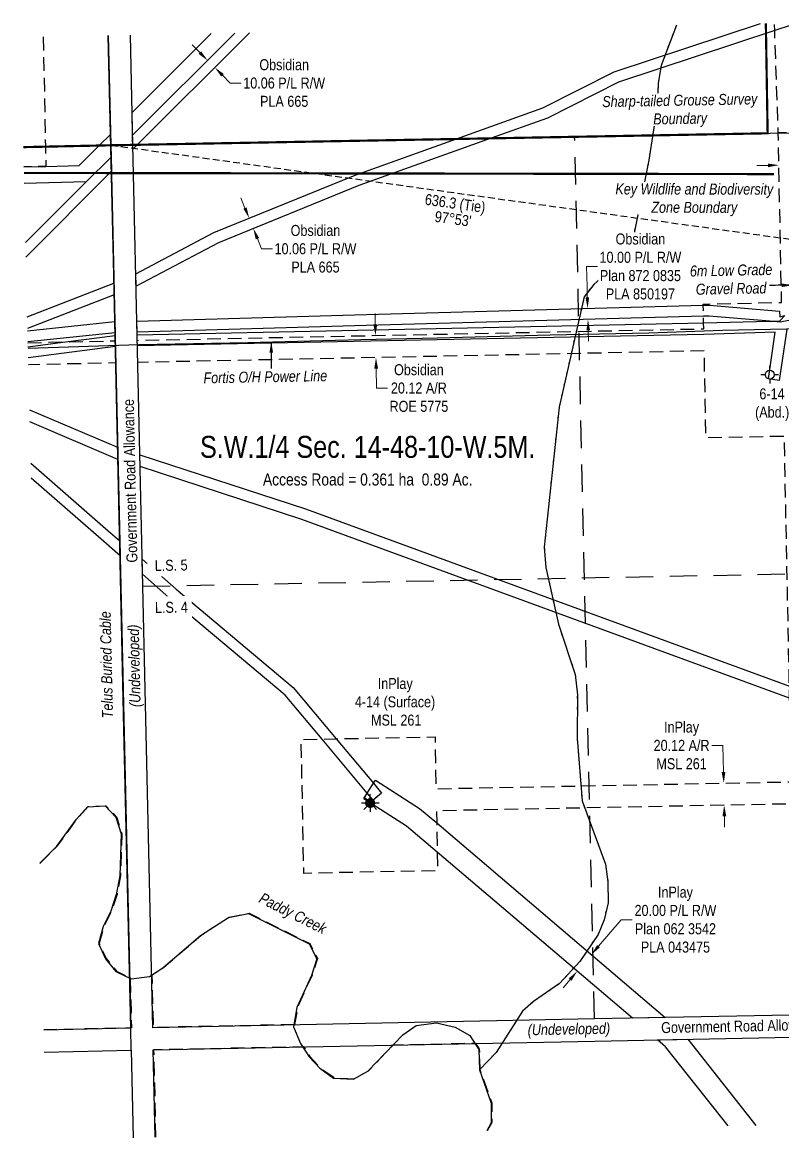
# Model space of a CAD drawing. Extents: x 608955 to 611324, y 5888364 to 5890586.
# Drawn here: x 609151 to 609844, y 5888364 to 5889379 of the extents above; entities that cross this region are included whole.
import ezdxf
from ezdxf.enums import TextEntityAlignment as Align

# ---------------------------------------------------------------- set-up
doc = ezdxf.new("R2010")
doc.units = 0
doc.header["$LTSCALE"] = 5
doc.header["$PDSIZE"] = 0.5
for name, pattern in [('DASHDOT2', [12.7, 6.35, -3.175, 0, -3.175]), ('foc-ACCESSROAD', [3.75, 2.5, -1.25]), ('foc-LSD', [8, 5, -3]), ('foc-QUARTERLINE', [33, 25, -3, 2, -3]), ('foc-TIELINE', [1.875, 1.25, -0.625]), ('foc-WHEELTRACKS', [2, 0.4, -1.6])]:
    doc.linetypes.add(name, pattern=pattern)
doc.layers.get('Defpoints').update_dxf_attribs({"color": 9})
for name, color, linetype in [('AS-POWER', 104, 'foc-POWER'), ('AS-TELEPHONE', 224, 'foc-TEL'), ('AS-WILDLIFE', 131, 'DASHDOT2'), ('C-RW', 13, 'Continuous'), ('C-SYMBOL', 7, 'Continuous'), ('C-WS', 13, 'foc-ACCESSROAD'), ('C-WS-S', 8, 'Continuous'), ('F-RW', 190, 'Continuous'), ('F-WS', 190, 'foc-ACCESSROAD'), ('F-WS-S', 8, 'Continuous'), ('L-AREAREQUIRED', 7, 'Continuous'), ('L-QSEC', 8, 'foc-QUARTERLINE'), ('L-ROAD-T', 7, 'Continuous'), ('L-SEC', 7, 'Continuous'), ('L-SECTION-LSD', 7, 'foc-LSD'), ('L-TIE', 7, 'foc-TIELINE'), ('T-CREEK', 160, 'Continuous'), ('T-WATER-P3', 160, 'foc-WHEELTRACKS'), ('T-WATER-T', 170, 'Continuous')]:
    doc.layers.add(name, color=color, linetype=linetype)
for name, color, linetype, lineweight in [('C-AR-T', 13, 'Continuous', 9), ('C-RW-T', 13, 'Continuous', 9), ('C-WS-T', 13, 'Continuous', 9), ('T-TEXT', 48, 'Continuous', 18)]:
    doc.layers.add(name, color=color, linetype=linetype, lineweight=lineweight)
doc.styles.add('100L', font='ARIALN.TTF', dxfattribs={"height": 11})
doc.styles.add('175L', font='ARIALN.TTF', dxfattribs={"height": 20})
doc.styles.add('240', font='ARIALN.TTF', dxfattribs={"height": 30})
doc.styles.add('80CG', font='ARIALN.TTF', dxfattribs={"height": 10})
doc.styles.add('80L', font='ARIALN.TTF', dxfattribs={"height": 10})
doc.styles.add('80LS', font='ARIALNI.TTF', dxfattribs={"height": 10})
doc.styles.add('foc-LtypeFont', font='ARIALN.TTF', dxfattribs={"height": 7.35})
doc.linetypes.add('foc-POWER', pattern='A,6,-1,["P",foc-LtypeFont,S=0.2,R=0,X=-0.625,Y=-0.75],-1.24,4', length=12.24)
doc.linetypes.add('foc-TEL', pattern='A,2,-1,["T",foc-LtypeFont,S=0.2,R=0,X=-0.425,Y=-0.75],-1.24,8', length=12.24)
doc.linetypes.add('foc-TEL-NOLINE', pattern='A,0,-2,["T",foc-LtypeFont,S=0.2,R=0,X=-0.425,Y=-0.75],-10.24', length=12.24)
doc.linetypes.add('foc-TOPO-flowdirection-NOLINE', pattern='A,0,[">",foc-LtypeFont,S=0.3,R=0,X=0,Y=-0.945],-20,[">",foc-LtypeFont,S=0.3,R=0,X=0,Y=-0.945],0', length=20)
doc.dimstyles.new('Compass 5 000', dxfattribs={"dimscale": 5, "dimtxt": 9, "dimasz": 2, "dimexe": 0.2, "dimexo": 0.0625, "dimgap": 0.5, "dimtad": 0, "dimtih": 1, "dimtoh": 1, "dimzin": 0, "dimdsep": 46, "dimtxsty": '80CG', "dimcen": 0.1, "dimse1": 1, "dimse2": 1, "dimclrd": 256, "dimclrt": 256, "dimaunit": 1, "dimadec": 4, "dimazin": 0, "dimtfac": 0.06, "dimtofl": 0, "dimtmove": 0, "dimatfit": 1, "dimfxl": 0.2, "dimtolj": 1, "dimtzin": 0, "dimlwd": -1, "dimarcsym": 0})

# ---------------------------------------------------------------- blocks, each defined once
blk = doc.blocks.new('*D402')
at = {"layer": 'C-AR-T', "transparency": 16777216}
for p, q in [((609789.5, 5888720.8), (609779.5, 5888720.8)), ((609790, 5888696.5), (609789.5, 5888720.8)), ((609790.8, 5888656.4), (609791, 5888646.4))]:
    blk.add_line(p, q, dxfattribs=at)
for points in [[(609791.7, 5888696.6), (609788.3, 5888696.5), (609790.2, 5888686.5)], [(609792.5, 5888656.4), (609789.1, 5888656.4), (609790.6, 5888666.4)]]:
    blk.add_solid(points, dxfattribs=at)
at = {"layer": 'Defpoints', "color": 0, "transparency": 16777216}
for p in [(609758.6, 5888685.9), (609758.9, 5888665.8), (609790.6, 5888666.4)]:
    blk.add_point(p, dxfattribs=at)
at = {"layer": 'C-AR-T', "transparency": 16777216, "insert": (609751.8, 5888720.8), "char_height": 10, "attachment_point": 5, "style": '80CG'}
blk.add_mtext('\\A1;InPlay\\P20.12 A/R\\PMSL 261', dxfattribs=at)
blk = doc.blocks.new('*D408')
at = {"layer": 'C-AR-T', "transparency": 16777216}
for p, q in [((609472.8, 5889104.1), (609472.6, 5889114.1)), ((609473.6, 5889064), (609474, 5889046.2)), ((609474, 5889046.2), (609484, 5889046.2))]:
    blk.add_line(p, q, dxfattribs=at)
for points in [[(609474.5, 5889104.1), (609471.1, 5889104.1), (609473, 5889094.1)], [(609475.3, 5889064), (609471.9, 5889063.9), (609473.4, 5889074)]]:
    blk.add_solid(points, dxfattribs=at)
at = {"layer": 'Defpoints', "color": 0, "transparency": 16777216}
for p in [(609474.3, 5889094.1), (609473.4, 5889074), (609474.7, 5889074)]:
    blk.add_point(p, dxfattribs=at)
at = {"layer": 'C-AR-T', "transparency": 16777216, "insert": (609512.5, 5889046.2), "char_height": 10, "attachment_point": 5, "style": '80CG'}
blk.add_mtext('\\A1;Obsidian\\P20.12 A/R\\PROE 5775', dxfattribs=at)
blk = doc.blocks.new('*D409')
at = {"layer": 'C-AR-T', "transparency": 16777216}
for p, q in [((609870.5, 5889249.8), (609959.3, 5889251.5)), ((609830.4, 5889249), (609820.4, 5889248.8))]:
    blk.add_line(p, q, dxfattribs=at)
for points in [[(609830.4, 5889250.6), (609830.5, 5889247.3), (609840.4, 5889249.2)], [(609870.5, 5889251.4), (609870.6, 5889248.1), (609860.5, 5889249.6)]]:
    blk.add_solid(points, dxfattribs=at)
at = {"layer": 'Defpoints', "color": 0, "transparency": 16777216}
for p in [(609840.4, 5889249.2), (609841, 5889221.4), (609861.1, 5889221.8)]:
    blk.add_point(p, dxfattribs=at)
at = {"layer": 'C-AR-T', "transparency": 16777216, "insert": (609987.8, 5889251.5), "char_height": 10, "attachment_point": 5, "style": '80CG'}
blk.add_mtext('\\A1;Obsidian\\P20.12 A/R\\PROE 5775', dxfattribs=at)
blk = doc.blocks.new('*D412')
at = {"layer": 'C-RW-T', "transparency": 16777216}
for p, q in [((609676.1, 5888538), (609696.7, 5888562.2)), ((609696.7, 5888562.2), (609706.7, 5888562.2)), ((609650.3, 5888507.6), (609643.8, 5888500))]:
    blk.add_line(p, q, dxfattribs=at)
for points in [[(609674.9, 5888539.1), (609677.4, 5888537), (609669.7, 5888530.4)], [(609649, 5888508.7), (609651.5, 5888506.5), (609656.7, 5888515.2)]]:
    blk.add_solid(points, dxfattribs=at)
at = {"layer": 'Defpoints', "color": 0, "transparency": 16777216}
for p in [(609594.9, 5888594), (609582, 5888578.8), (609656.7, 5888515.2)]:
    blk.add_point(p, dxfattribs=at)
at = {"layer": 'C-RW-T', "transparency": 16777216, "insert": (609746.2, 5888562.2), "char_height": 10, "attachment_point": 5, "style": '80CG'}
blk.add_mtext('\\A1;InPlay\\P20.00 P/L R/W\\PPlan 062 3542\\PPLA 043475', dxfattribs=at)
blk = doc.blocks.new('*D413')
at = {"layer": 'C-RW-T', "transparency": 16777216}
for p, q in [((609675.2, 5889156.9), (609665.2, 5889156.9)), ((609665.2, 5889156.9), (609665.7, 5889138.7)), ((609665.9, 5889128.7), (609665.7, 5889138.7)), ((609666.8, 5889098.8), (609667, 5889088.8))]:
    blk.add_line(p, q, dxfattribs=at)
for points in [[(609667.6, 5889128.8), (609664.3, 5889128.7), (609666.2, 5889118.7)], [(609668.4, 5889098.8), (609665.1, 5889098.7), (609666.5, 5889108.7)]]:
    blk.add_solid(points, dxfattribs=at)
at = {"layer": 'Defpoints', "color": 0, "transparency": 16777216}
for p in [(609666.2, 5889118.7), (609716.6, 5889120.1), (609716.8, 5889110.1)]:
    blk.add_point(p, dxfattribs=at)
at = {"layer": 'C-RW-T', "transparency": 16777216, "insert": (609714.3, 5889156.9), "char_height": 10, "attachment_point": 5, "style": '80CG', "bg_fill": 3, "box_fill_scale": 1.1, "bg_fill_color": 256, "bg_fill_true_color": 13158600, "bg_fill_transparency": 0}
blk.add_mtext('\\A1;Obsidian\\P10.00 P/L R/W\\PPlan 872 0835\\PPLA 850197', dxfattribs=at)
blk = doc.blocks.new('GABD')
for p, q in [((-0.81, 0), (-1.62, 0)), ((0, 0.81), (0, 1.62)), ((1.62, 0), (0.81, 0)), ((0, -0.81), (0, -1.62))]:
    blk.add_line(p, q)
blk.add_circle((0, 0), 0.8)
blk = doc.blocks.new('GAS')
h = blk.add_hatch(color=255)
h.dxf.hatch_style = 1
edge = h.paths.add_edge_path()
edge.add_arc((0, 0), 0.9, 0, 360)
for p, q in [((-0.81, 0), (-1.62, 0)), ((-0.57, 0.57), (-1.14, 1.14)), ((0, 0.81), (0, 1.62)), ((0.57, 0.57), (1.14, 1.14)), ((1.62, 0), (0.81, 0)), ((-0.57, -0.57), (-1.14, -1.14)), ((0, -0.81), (0, -1.62)), ((1.14, -1.14), (0.57, -0.57))]:
    blk.add_line(p, q)
blk.add_circle((0, 0), 0.8)
blk = doc.blocks.new('*D426')
at = {"layer": 'C-RW-T', "transparency": 16777216}
for p, q in [((609313, 5889351.6), (609306, 5889358.7)), ((609333.6, 5889331), (609340.7, 5889323.9)), ((609340.7, 5889323.9), (609350.7, 5889323.9))]:
    blk.add_line(p, q, dxfattribs=at)
for points in [[(609314.2, 5889352.8), (609311.9, 5889350.4), (609320.1, 5889344.5)], [(609334.8, 5889332.2), (609332.5, 5889329.8), (609326.6, 5889338.1)]]:
    blk.add_solid(points, dxfattribs=at)
at = {"layer": 'Defpoints', "color": 0, "transparency": 16777216}
for p in [(609340.3, 5889364.7), (609346.7, 5889358.2), (609326.6, 5889338.1)]:
    blk.add_point(p, dxfattribs=at)
at = {"layer": 'C-RW-T', "transparency": 16777216, "insert": (609389.8, 5889323.9), "char_height": 10, "attachment_point": 5, "style": '80CG'}
blk.add_mtext('\\A1;Obsidian\\P10.06 P/L R/W \\PPLA 665', dxfattribs=at)
blk = doc.blocks.new('*D427')
at = {"layer": 'C-RW-T', "transparency": 16777216}
for p, q in [((609354.1, 5889210.1), (609350.3, 5889219.4)), ((609365.4, 5889182.3), (609369.2, 5889173)), ((609369.2, 5889173), (609379.2, 5889173))]:
    blk.add_line(p, q, dxfattribs=at)
for points in [[(609355.6, 5889210.7), (609352.6, 5889209.5), (609357.9, 5889200.9)], [(609367, 5889182.9), (609363.9, 5889181.6), (609361.7, 5889191.5)]]:
    blk.add_solid(points, dxfattribs=at)
at = {"layer": 'Defpoints', "color": 0, "transparency": 16777216}
for p in [(609356.2, 5889200.2), (609360, 5889190.8), (609361.7, 5889191.5)]:
    blk.add_point(p, dxfattribs=at)
at = {"layer": 'C-RW-T', "transparency": 16777216, "insert": (609418.3, 5889173), "char_height": 10, "attachment_point": 5, "style": '80CG'}
blk.add_mtext('\\A1;Obsidian\\P10.06 P/L R/W\\PPLA 665', dxfattribs=at)

msp = doc.modelspace()

# ---------------------------------------------------------------- linework, layer by layer
at = {"layer": 'AS-POWER', "flags": 128}
msp.add_lwpolyline([(609156.47, 5889082.631), (609257.339, 5889086.025), (609356.591, 5889087.772), (609413.54, 5889089.251), (609459.764, 5889090.544), (609529.607, 5889092.029), (609632.041, 5889094.802), (609721.867, 5889096.469), (609788.985, 5889098.872), (609905.656, 5889101.459)], dxfattribs=at)
at = {"layer": 'AS-TELEPHONE', "linetype": 'foc-TEL-NOLINE', "flags": 128}
msp.add_lwpolyline([(609171.248, 5888441.422), (609250.471, 5888443.242), (609250.017, 5888463.345), (609243.871, 5888735.599), (609234.234, 5889162.446), (609229.603, 5889367.246)], dxfattribs=at)
at = {"layer": 'AS-WILDLIFE', "const_width": 1.999, "flags": 128}
for points in [[(609828.555, 5889378.241), (609830.191, 5889278.188), (609252.232, 5889267.644), (609232.126, 5889267.278), (609152.253, 5889265.582)], [(609152.795, 5889242.09), (609835.898, 5889241.025)]]:
    msp.add_lwpolyline(points, dxfattribs=at)
at = {"layer": 'C-RW', "flags": 128}
for points in [[(609851.584, 5889376.73), (609836.655, 5889371.802), (609694.267, 5889324.813), (609629.543, 5889292.017), (609578.442, 5889273.76), (609457.912, 5889230.715), (609329.929, 5889178.604), (609254.875, 5889139.087), (609254.622, 5889150.328), (609325.674, 5889187.739), (609454.319, 5889240.121), (609546.91, 5889273.185), (609625.559, 5889301.282), (609690.393, 5889334.134), (609823.783, 5889378.154)], [(609358.178, 5889369.606), (609252.061, 5889263.726), (609251.776, 5889276.361), (609344.986, 5889369.364)], [(609154.257, 5889178.631), (609209.416, 5889233.902), (609232.108, 5889256.585), (609232.399, 5889243.682), (609154.561, 5889165.459)], [(609155.811, 5889111.211), (609234.701, 5889141.753), (609234.943, 5889131.046), (609156.058, 5889100.515)], [(609857.513, 5889109.379), (609841.603, 5889106.184), (609832.258, 5889106.989), (609777.07, 5889111.742), (609771.803, 5889111.599), (609464.612, 5889103.294), (609255.821, 5889097.168), (609255.596, 5889107.162), (609453.886, 5889112.979), (609771.6, 5889121.596), (609777.369, 5889121.752), (609841.023, 5889116.271), (609841.305, 5889111.228), (609845.996, 5889112.188)], [(609857.513, 5889109.379), (609841.603, 5889106.184), (609832.258, 5889106.989), (609777.07, 5889111.742), (609771.803, 5889111.599), (609464.612, 5889103.294), (609255.821, 5889097.168), (609255.596, 5889107.162), (609453.886, 5889112.979), (609771.6, 5889121.596), (609777.369, 5889121.752), (609841.023, 5889116.271), (609841.305, 5889111.228), (609845.996, 5889112.188)], [(609847.708, 5889099.783), (609840.79, 5889053.194), (609830.834, 5889054.671), (609837.118, 5889096.995), (609772.158, 5889095.132), (609256.104, 5889084.645), (609255.99, 5889089.677), (609255.877, 5889094.709), (609771.909, 5889105.668), (609832.258, 5889106.989), (609840.867, 5889107.173), (609845.996, 5889112.188)], [(609156.108, 5889098.325), (609235.493, 5889106.687), (609235.719, 5889096.653), (609156.339, 5889088.294)], [(609156.441, 5889083.867), (609190.624, 5889088.247), (609235.778, 5889094.035), (609235.887, 5889089.237), (609236.007, 5889083.917), (609156.674, 5889073.749)], [(609157.766, 5889026.373), (609238.074, 5888992.333), (609238.323, 5888981.293), (609158.021, 5889015.331)], [(609158.884, 5888977.892), (609229.586, 5888916.112), (609239.999, 5888907.063), (609240.308, 5888893.415), (609222.959, 5888908.536), (609159.198, 5888964.25)], [(609850.206, 5888763.951), (609405.871, 5888926.69), (609258.584, 5888974.799), (609258.343, 5888985.467), (609409.166, 5888936.201), (609849.986, 5888774.751)], [(609794.257, 5888374.39), (609737.273, 5888446.533), (609729.917, 5888452.789), (609757.362, 5888453.336), (609819.329, 5888374.884)]]:
    msp.add_lwpolyline(points, dxfattribs=at)
for points in [[(609478.602, 5888677.502), (609470.89, 5888671.035), (609465.517, 5888677.441), (609424.265, 5888726.633), (609390.831, 5888766.504), (609284.818, 5888855.514), (609260.797, 5888876.786), (609260.487, 5888890.519), (609291.397, 5888863.134), (609397.977, 5888773.647), (609437.191, 5888726.884), (609471.186, 5888686.346), (609478.602, 5888677.502)], [(609528.732, 5888650.324), (609736.944, 5888473.042), (609707.065, 5888472.446), (609529.253, 5888623.656), (609501.31, 5888647.416), (609462.236, 5888672.285), (609465.517, 5888677.441), (609471.186, 5888686.346), (609472.97, 5888689.15), (609513.209, 5888663.54), (609528.732, 5888650.324)]]:
    msp.add_lwpolyline(points, close=True, dxfattribs=at)
at = {"layer": 'C-WS', "flags": 128}
for points in [[(609856.552, 5889378.755), (609859.951, 5889278.9), (609857.117, 5889278.848), (609855.595, 5889278.821), (609854.919, 5889278.808), (609839.837, 5889278.532), (609836.655, 5889371.802), (609836.431, 5889378.386)], [(609156.358, 5889087.498), (609190.624, 5889088.247), (609235.887, 5889089.237), (609236.007, 5889083.917), (609236.34, 5889069.125), (609156.821, 5889067.387)]]:
    msp.add_lwpolyline(points, dxfattribs=at)
for points in [[(609862.332, 5889158.344), (609862.996, 5889124.573), (609868.028, 5889124.675), (609873, 5889124.776), (609883.651, 5889124.993), (609893.471, 5889125.192), (609893.537, 5889121.915), (609893.642, 5889116.767), (609895.948, 5889003.297), (609875.478, 5889002.881), (609865.474, 5889002.678), (609870.257, 5888767.329), (609870.477, 5888756.53), (609871.596, 5888701.445), (609881.599, 5888701.649), (610069.664, 5888705.474), (610070.112, 5888685.363), (609882.008, 5888681.537), (609872.004, 5888681.334), (609875.027, 5888532.617), (609875.561, 5888506.325), (609876.181, 5888475.823), (609856.068, 5888475.422), (609852.163, 5888667.615), (609851.892, 5888680.924), (609851.754, 5888687.728), (609850.206, 5888763.951), (609849.986, 5888774.751), (609845.362, 5889002.269), (609774.053, 5889000.82), (609772.443, 5889080.052), (609256.445, 5889069.566), (609256.104, 5889084.645), (609255.99, 5889089.677), (609772.035, 5889100.163), (609771.909, 5889105.668), (609771.803, 5889111.599), (609771.6, 5889121.596), (609771.577, 5889122.715), (609842.885, 5889124.164), (609839.837, 5889278.532), (609854.919, 5889278.808), (609855.595, 5889278.821), (609857.117, 5889278.849), (609859.951, 5889278.9), (609861.971, 5889176.629), (609862.332, 5889158.344)], [(609851.892, 5888680.924), (609852.163, 5888667.615), (609528.518, 5888661.296), (609528.732, 5888650.324), (609529.253, 5888623.656), (609529.584, 5888606.747), (609407.687, 5888604.367), (609405.307, 5888726.262), (609424.265, 5888726.633), (609437.191, 5888726.884), (609527.205, 5888728.643), (609528.126, 5888681.408), (609851.754, 5888687.728), (609851.892, 5888680.924)]]:
    msp.add_lwpolyline(points, close=True, dxfattribs=at)
at = {"layer": 'F-RW', "flags": 128}
for points in [[(609344.986, 5889369.364), (609251.776, 5889276.361), (609251.308, 5889297.015), (609323.387, 5889368.967)], [(609152.668, 5889247.6), (609172.694, 5889248.065), (609203.044, 5889248.768), (609221.599, 5889267.233), (609231.642, 5889277.216), (609231.863, 5889267.452), (609232.108, 5889256.585), (609209.416, 5889233.902), (609153.014, 5889232.593)]]:
    msp.add_lwpolyline(points, dxfattribs=at)
at = {"layer": 'F-WS', "flags": 128}
for points in [[(609170.341, 5889366.158), (609172.333, 5889266.182), (609172.694, 5889248.066), (609152.668, 5889247.601)], [(609167.285, 5888613.385), (609183.317, 5888629.391), (609201.224, 5888654.013), (609211.239, 5888665.097), (609227.355, 5888665.962), (609237.136, 5888655.749), (609241.96, 5888640.47), (609240.651, 5888602.313), (609237.556, 5888585.535), (609232.653, 5888570.328), (609225.658, 5888556.155), (609221.236, 5888540.659), (609227.757, 5888526.713), (609237.146, 5888515.188), (609249.628, 5888509.21), (609250.655, 5888463.676), (609170.777, 5888461.836)], [(609272.977, 5888364.101), (609271.206, 5888443.981), (609407.277, 5888446.685), (609413.23, 5888437.584), (609422.836, 5888427.19), (609435.381, 5888418.388), (609453.43, 5888417.271), (609466.589, 5888424.67), (609489.369, 5888448.319), (609564.076, 5888449.806), (609567.5, 5888444.307), (609568.108, 5888425.69), (609578.884, 5888395.511), (609578.831, 5888377.656), (609574.585, 5888370.054)]]:
    msp.add_lwpolyline(points, dxfattribs=at)
msp.add_lwpolyline([(609399.333, 5888466.633), (609270.752, 5888464.077), (609269.674, 5888511.859), (609279.967, 5888518.644), (609314.162, 5888547.988), (609339.735, 5888564.555), (609357.822, 5888568.128), (609413.09, 5888540.421), (609420.022, 5888526.778), (609415.177, 5888511.751), (609402.029, 5888482.702), (609399.333, 5888466.633)], close=True, dxfattribs=at)
at = {"layer": 'L-QSEC'}
for p, q in [((609251.969, 5889267.819), (610056.804, 5889282.504)), ((609152.249, 5889265.759), (609231.863, 5889267.452))]:
    msp.add_line(p, q, dxfattribs=at)
at = {"layer": 'L-SEC'}
for p, q in [((609229.605, 5889367.246), (609231.863, 5889267.452)), ((609251.969, 5889267.819), (609249.711, 5889367.615)), ((609231.863, 5889267.452), (609240.94, 5888865.399)), ((609261.046, 5888865.783), (609251.969, 5889267.819)), ((609240.94, 5888865.399), (609250.017, 5888463.345)), ((609270.123, 5888463.747), (609261.046, 5888865.783)), ((610074.692, 5888479.795), (609672.408, 5888471.77)), ((609672.408, 5888471.77), (609270.123, 5888463.747)), ((609250.017, 5888463.345), (609170.785, 5888461.525)), ((609672.859, 5888451.667), (610075.142, 5888459.691)), ((609270.576, 5888443.643), (609672.859, 5888451.667)), ((609171.248, 5888441.422), (609250.471, 5888443.242)), ((609250.471, 5888443.242), (609252.235, 5888363.692)), ((609272.34, 5888364.089), (609270.576, 5888443.643))]:
    msp.add_line(p, q, dxfattribs=at)
at = {"layer": 'L-SECTION-LSD'}
for p, q in [((609672.408, 5888471.77), (609654.377, 5889275.161)), ((609261.046, 5888865.783), (610065.749, 5888881.144))]:
    msp.add_line(p, q, dxfattribs=at)
at = {"layer": 'T-CREEK', "linetype": 'foc-TOPO-flowdirection-NOLINE', "flags": 128}
for points in [[(609747.072, 5889376.745), (609733.21, 5889339.921), (609730.396, 5889323.97), (609729.895, 5889304.559), (609721.978, 5889253.636), (609708.236, 5889185.823), (609702.551, 5889171.249), (609693.893, 5889160.481), (609671.747, 5889140.467), (609662.918, 5889129.28), (609640.235, 5889028.978), (609626.678, 5888901.301), (609628.12, 5888882.814), (609639.675, 5888831.152), (609654.985, 5888785.547), (609656.845, 5888766.831), (609656.62, 5888727.607), (609661.209, 5888670.429), (609682.478, 5888612.764), (609684.707, 5888596.78), (609684.857, 5888577.441), (609681.204, 5888562.013), (609675.674, 5888548.689), (609659.181, 5888524.2), (609640.715, 5888504.069), (609617.022, 5888487.764), (609606.968, 5888478.871), (609582.864, 5888441.321), (609567.587, 5888425.333)], [(609167.275, 5888613.788), (609182.643, 5888629.131), (609200.558, 5888653.763), (609210.575, 5888664.851), (609226.698, 5888665.717), (609236.483, 5888655.5), (609241.31, 5888640.214), (609240, 5888602.042), (609236.903, 5888585.257), (609231.999, 5888570.044), (609225.001, 5888555.865), (609220.578, 5888540.363), (609227.102, 5888526.411), (609236.494, 5888514.881), (609250.372, 5888508.234), (609267.245, 5888510.36), (609279.332, 5888518.339), (609313.541, 5888547.695), (609339.129, 5888564.267), (609357.223, 5888567.84), (609412.513, 5888540.124), (609419.449, 5888526.474), (609414.602, 5888511.441), (609401.449, 5888482.382), (609398.43, 5888464.531), (609404.678, 5888449.448), (609412.657, 5888437.242), (609422.266, 5888426.845), (609434.816, 5888418.039), (609452.872, 5888416.921), (609466.036, 5888424.323), (609497.811, 5888457.318), (609510.183, 5888465.954), (609528.597, 5888468.224), (609545.69, 5888464.304), (609559.049, 5888456.756), (609566.979, 5888443.957), (609567.587, 5888425.333), (609578.368, 5888395.142), (609578.315, 5888377.28), (609574.275, 5888370.048)]]:
    msp.add_lwpolyline(points, dxfattribs=at)
at = {"layer": 'T-CREEK', "flags": 128}
msp.add_lwpolyline([(609167.275, 5888613.788), (609182.643, 5888629.131), (609200.558, 5888653.763), (609210.575, 5888664.851), (609226.698, 5888665.717), (609236.483, 5888655.5), (609241.31, 5888640.214), (609240, 5888602.042), (609236.903, 5888585.257), (609231.999, 5888570.044), (609225.001, 5888555.865), (609220.578, 5888540.363), (609227.102, 5888526.411), (609236.494, 5888514.881), (609250.372, 5888508.234), (609267.245, 5888510.36), (609279.332, 5888518.339), (609313.541, 5888547.695), (609339.129, 5888564.267), (609357.223, 5888567.84), (609412.513, 5888540.124), (609419.449, 5888526.474), (609414.602, 5888511.441), (609401.449, 5888482.382), (609398.43, 5888464.531), (609404.678, 5888449.448), (609412.657, 5888437.242), (609422.266, 5888426.845), (609434.816, 5888418.039), (609452.872, 5888416.921), (609466.036, 5888424.323), (609497.811, 5888457.318), (609510.183, 5888465.954), (609528.597, 5888468.224), (609545.69, 5888464.304), (609559.049, 5888456.756), (609566.979, 5888443.957), (609567.587, 5888425.333), (609578.368, 5888395.142), (609578.315, 5888377.28), (609574.275, 5888370.048)], dxfattribs=at)
at = {"layer": 'T-WATER-P3', "flags": 128}
msp.add_lwpolyline([(609747.072, 5889376.745), (609733.21, 5889339.921), (609730.396, 5889323.97), (609729.895, 5889304.559), (609721.978, 5889253.636), (609708.236, 5889185.823), (609702.551, 5889171.249), (609693.893, 5889160.481), (609671.747, 5889140.467), (609662.918, 5889129.28), (609640.235, 5889028.978), (609626.678, 5888901.301), (609628.12, 5888882.814), (609639.675, 5888831.152), (609654.985, 5888785.547), (609656.845, 5888766.831), (609656.62, 5888727.607), (609661.209, 5888670.429), (609682.478, 5888612.764), (609684.707, 5888596.78), (609684.857, 5888577.441), (609681.204, 5888562.013), (609675.674, 5888548.689), (609659.181, 5888524.2), (609640.715, 5888504.069), (609617.022, 5888487.764), (609606.968, 5888478.871), (609582.864, 5888441.321), (609567.587, 5888425.333)], dxfattribs=at)

# ---------------------------------------------------------------- block references
at = {"layer": 'C-WS-S', "xscale": 5.000000000000027, "yscale": 5.000000000000027, "zscale": 5.000000000000027}
msp.add_blockref('GAS', (609468.189, 5888668.342), dxfattribs=at)
at = {"layer": 'F-WS-S', "xscale": 5.000000000000027, "yscale": 5.000000000000027, "zscale": 5.000000000000027}
msp.add_blockref('GABD', (609832.091, 5889058.399), dxfattribs=at)

# ---------------------------------------------------------------- texts
at = {"layer": 'AS-POWER', "insert": (609315.88, 5889060.456), "char_height": 10, "attachment_point": 1, "rotation": 1.063767, "style": '175L'}
msp.add_mtext_dynamic_manual_height_columns('\\pi0.32626;{\\fArial Narrow|b0|i1|c0|p34;Fortis O/H Power Line}', width=112.50109, gutter_width=100, heights=[0], dxfattribs=at)
at = {"layer": 'AS-TELEPHONE', "linetype": 'foc-TEL-NOLINE', "insert": (609223.952, 5888744.685), "char_height": 10, "attachment_point": 1, "rotation": 91.293338, "style": '175L'}
msp.add_mtext_dynamic_manual_height_columns('\\pi0.76282;{\\fArial Narrow|b0|i1|c0|p34;Telus Buried Cable}', width=97.23506, gutter_width=100, heights=[0], dxfattribs=at)
at = {"layer": 'C-SYMBOL', "color": 3, "style": '175L'}
msp.add_text('S.W.1/4 Sec. 14-48-10-W.5M.', height=19.9922, dxfattribs=at).set_placement((609465.878, 5888976.698), align=Align.BOTTOM_CENTER)
at = {"layer": 'C-WS-T', "char_height": 9.99604, "attachment_point": 1, "style": '175L'}
for s, width, insert in [('\\pi4.3218;6-14\\P\\pi0.39432;(Abd.)', 30.58584, (609818.358, 5889045.946)), ('\\pi20.98;InPlay\\P\\pi0.11476;4-14 (Surface)\\P\\pi14.867;MSL 261', 72.59512, (609454.09, 5888782.213))]:
    msp.add_mtext_dynamic_manual_height_columns(s, width=width, gutter_width=99.96, heights=[0], dxfattribs=dict(at, insert=insert))
at = {"layer": 'L-AREAREQUIRED', "color": 5, "style": '100L'}
msp.add_text('Access Road = 0.361 ha  0.89 Ac.', height=10.99571, dxfattribs=at).set_placement((609465.878, 5888954.207), align=Align.BOTTOM_CENTER)
at = {"layer": 'L-ROAD-T', "style": '80L'}
for rotation, p in [(91.29333, (609249.506, 5888961.781)), (1.141186, (609807.672, 5888465.369))]:
    msp.add_text('Government Road Allowance', height=10, rotation=rotation, dxfattribs=at).set_placement(p, align=Align.MIDDLE_CENTER)
at = {"layer": 'L-TIE', "style": '80L'}
for s, p in [('636.3 (Tie)', (609545.579, 5889214.435)), ("97°53'", (609543.626, 5889200.325))]:
    msp.add_text(s, height=9.9961, rotation=352.118149, dxfattribs=at).set_placement(p, align=Align.MIDDLE_CENTER)
at = {"layer": 'T-TEXT', "style": '80LS'}
for rotation, p in [(91.29333, (609253.17, 5888793.314)), (1.14132, (609649.161, 5888462.628))]:
    msp.add_text('(Undeveloped)', height=10, rotation=rotation, dxfattribs=at).set_placement(p, align=Align.MIDDLE_CENTER)
at = {"layer": 'T-TEXT', "insert": (609758.73, 5889157.692), "char_height": 9.9961, "attachment_point": 1, "rotation": 1.164238, "style": '80L'}
msp.add_mtext_dynamic_manual_height_columns('\\pi0.53069;{\\fArial Narrow|b0|i1|c0|p34;6m Low Grade \\P\\pi5.5969;Gravel Road}', width=74.92751, gutter_width=49.98, heights=[0], dxfattribs=at)
at = {"layer": 'T-WATER-T', "insert": (609370.406, 5888587.313), "char_height": 10, "attachment_point": 1, "rotation": 333.375901, "style": '175L'}
msp.add_mtext_dynamic_manual_height_columns('\\pi0.002251;{\\fArial Narrow|b0|i1|c0|p34;Paddy Creek}', width=66.28008, gutter_width=100, heights=[0], dxfattribs=at)

# ---------------------------------------------------------------- dimensions: what is measured, and where the dimension line sits
at = {"layer": 'C-AR-T'}
for base, p1, p2, angle, text, picture, middle in [((609473.398, 5889073.975), (609474.329, 5889094.114), (609474.738, 5889074.002), 271.164225, 'Obsidian\\P20.12 A/R\\PROE 5775', '*D408', (609512.529, 5889046.234)), ((609790.604, 5888666.413), (609758.557, 5888685.908), (609758.95, 5888665.795), 271.118612, 'InPlay\\P20.12 A/R\\PMSL 261', '*D402', (609751.805, 5888720.85))]:
    dim = msp.add_linear_dim(base=base, p1=p1, p2=p2, angle=angle, text=text, dimstyle='Compass 5 000', dxfattribs=at)
    dim.commit()
    dim.dimension.update_dxf_attribs({"geometry": picture, "text_midpoint": middle, "dimtype": 161})
at = {"layer": 'C-RW-T'}
for base, p1, p2, angle, text, picture, middle in [((609326.57, 5889338.068), (609340.286, 5889364.674), (609346.746, 5889358.2), 314.935978, 'Obsidian\\P10.06 P/L R/W \\PPLA 665', '*D426', (609389.779, 5889323.91)), ((609656.749, 5888515.234), (609594.931, 5888593.959), (609582.023, 5888578.781), 229.622417, 'InPlay\\P20.00 P/L R/W\\PPlan 062 3542\\PPLA 043475', '*D412', (609746.25, 5888562.23))]:
    dim = msp.add_linear_dim(base=base, p1=p1, p2=p2, angle=angle, text=text, dimstyle='Compass 5 000', dxfattribs=at)
    dim.commit()
    dim.dimension.update_dxf_attribs({"geometry": picture, "text_midpoint": middle, "dimtype": 161})
at = {"layer": 'C-RW-T', "color": 5}
dim = msp.add_aligned_dim(p1=(609356.19, 5889200.165), p2=(609359.986, 5889190.842), distance=1.82, text='Obsidian\\P10.06 P/L R/W\\PPLA 665', dimstyle='Compass 5 000', dxfattribs=at)
dim.commit()
dim.dimension.update_dxf_attribs({"geometry": '*D427', "text_midpoint": (609418.297, 5889173.005)})

# ---------------------------------------------------------------- leaders
at = {"layer": 'AS-POWER', "path_type": 1}
msp.add_leader([(609378.027, 5889088.329), (609378.027, 5889063.984)], dimstyle='Compass 5 000', override={"dimgap": 0.5, "dimtad": 0}, dxfattribs=at)
at = {"layer": 'T-TEXT', "path_type": 1}
msp.add_leader([(609852.89, 5889139.884), (609831.921, 5889139.707)], dimstyle='Compass 5 000', override={"dimgap": 0.5, "dimtad": 0}, dxfattribs=at)

# ---------------------------------------------------------------- next in the draw order: texts
at = {"layer": 'AS-WILDLIFE', "char_height": 9.99604, "attachment_point": 5, "style": '240', "bg_fill": 3, "box_fill_scale": 1.15, "bg_fill_color": 256, "bg_fill_true_color": 256, "bg_fill_transparency": 0}
for s, width, insert, rotation in [('\\pt139.94;{\\fArial Narrow|b0|i1|c0|p34;Sharp-tailed Grouse Survey Boundary}', 142.10373, (609750.348, 5889298.451), 1.045119), ('\\pt139.94;{\\fArial Narrow|b0|i1|c0|p34;Key Wildlife and Biodiversity Zone Boundary}', 144.64024, (609763.415, 5889217.583), 359.910647)]:
    msp.add_mtext_dynamic_manual_height_columns(s, width=width, gutter_width=44.982, heights=[0], dxfattribs=dict(at, insert=insert, rotation=rotation))
at = {"layer": 'L-SECTION-LSD', "char_height": 10, "attachment_point": 1, "rotation": 1.093612, "style": '100L', "bg_fill": 3, "box_fill_scale": 1.5, "bg_fill_color": 256, "bg_fill_transparency": 0}
for s, width, insert in [('\\pi1.7586;L.S. 5', 30.40114, (609270.024, 5888889.567)), ('\\pi1.986;L.S. 4', 30.53989, (609270.024, 5888851.283))]:
    msp.add_mtext_dynamic_manual_height_columns(s, width=width, gutter_width=55, heights=[0], dxfattribs=dict(at, insert=insert))

# ---------------------------------------------------------------- next in the draw order: linework, layer by layer
at = {"layer": 'L-TIE'}
msp.add_line((609231.863, 5889267.452), (609861.9, 5889180.231), dxfattribs=at)

# ---------------------------------------------------------------- next in the draw order: dimensions: what is measured, and where the dimension line sits
at = {"layer": 'C-AR-T'}
dim = msp.add_linear_dim(base=(609840.417, 5889249.157), p1=(609861.078, 5889221.845), p2=(609840.964, 5889221.448), angle=181.131102, text='Obsidian\\P20.12 A/R\\PROE 5775', dimstyle='Compass 5 000', dxfattribs=at)
dim.commit()
dim.dimension.update_dxf_attribs({"geometry": '*D409', "text_midpoint": (609987.834, 5889251.504), "dimtype": 161})

# ---------------------------------------------------------------- next in the draw order: dimensions: what is measured, and where the dimension line sits
at = {"layer": 'C-RW-T'}
dim = msp.add_linear_dim(base=(609666.221, 5889118.738), p1=(609716.846, 5889110.113), p2=(609716.575, 5889120.104), angle=91.553615, text='Obsidian\\P10.00 P/L R/W\\PPlan 872 0835\\PPLA 850197', dimstyle='Compass 5 000', override={"dimtmove": 1, "dimtfill": 1}, dxfattribs=at)
dim.commit()
dim.dimension.update_dxf_attribs({"geometry": '*D413', "text_midpoint": (609690.845, 5889156.887), "dimtype": 161})

doc.saveas('drawing.dxf')
